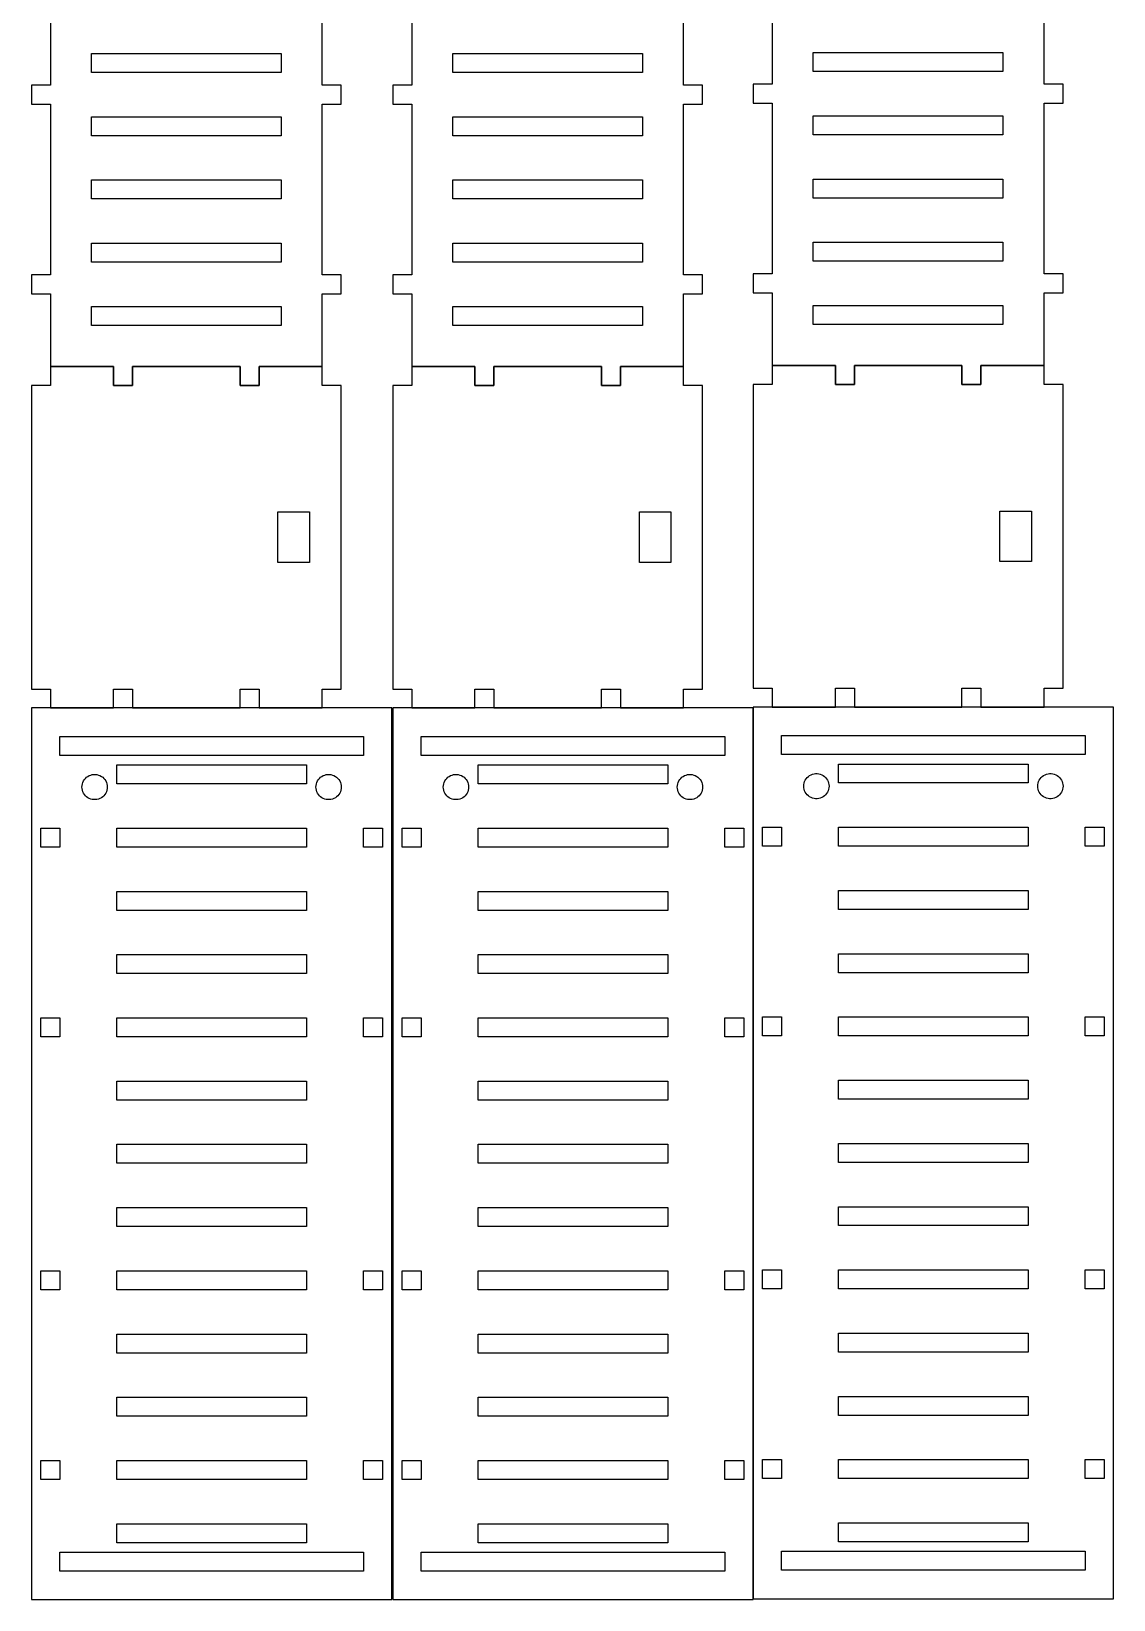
# Model space of a CAD drawing. Extents: x 0 to 571, y 0 to 504.
# Drawn here: x 114.4 to 285.6, y 0.1 to 248.1 of the extents above; entities that cross this region are included whole.
import ezdxf

# ---------------------------------------------------------------- set-up
doc = ezdxf.new("R2010")
doc.units = 0
doc.layers.add('Layer_1', color=7, linetype='CONTINUOUS')

msp = doc.modelspace()

# ---------------------------------------------------------------- linework, layer by layer
at = {"layer": 'Layer_1', "color": 7}
for p, q in [((117.423347, 276.641138), (117.423347, 239.641133)), ((160.423347, 239.641133), (160.423347, 276.641138)), ((174.564474, 276.641138), (174.564474, 239.641133)), ((217.564474, 239.641133), (217.564474, 276.641138)), ((231.564487, 276.782249), (231.564487, 239.782244)), ((274.564487, 239.782244), (274.564487, 276.782249)), ((123.923347, 241.641129), (123.923347, 244.641123)), ((123.923347, 244.641123), (153.923347, 244.641123)), ((153.923347, 244.641123), (153.923347, 241.641129)), ((181.064474, 241.641129), (181.064474, 244.641123)), ((181.064474, 244.641123), (211.064474, 244.641123)), ((211.064474, 244.641123), (211.064474, 241.641129)), ((238.064487, 241.78224), (238.064487, 244.782234)), ((238.064487, 244.782234), (268.064487, 244.782234)), ((268.064487, 244.782234), (268.064487, 241.78224)), ((153.923347, 241.641129), (123.923347, 241.641129)), ((211.064474, 241.641129), (181.064474, 241.641129)), ((268.064487, 241.78224), (238.064487, 241.78224)), ((117.423347, 239.641133), (114.423347, 239.641133)), ((114.423347, 239.641133), (114.423347, 236.641139)), ((163.423347, 239.641133), (160.423347, 239.641133)), ((163.423347, 236.641139), (163.423347, 239.641133)), ((174.564474, 239.641133), (171.564474, 239.641133)), ((171.564474, 239.641133), (171.564474, 236.641139)), ((220.564474, 239.641133), (217.564474, 239.641133)), ((220.564474, 236.641139), (220.564474, 239.641133)), ((231.564487, 239.782244), (228.564487, 239.782244)), ((228.564487, 239.782244), (228.564487, 236.78225)), ((277.564487, 239.782244), (274.564487, 239.782244)), ((277.564487, 236.78225), (277.564487, 239.782244)), ((114.423347, 236.641139), (117.423347, 236.641139)), ((117.423347, 236.641139), (117.423347, 209.641137)), ((160.423347, 209.641137), (160.423347, 236.641139)), ((160.423347, 236.641139), (163.423347, 236.641139)), ((171.564474, 236.641139), (174.564474, 236.641139)), ((174.564474, 236.641139), (174.564474, 209.641137)), ((217.564474, 209.641137), (217.564474, 236.641139)), ((217.564474, 236.641139), (220.564474, 236.641139)), ((228.564487, 236.78225), (231.564487, 236.78225)), ((231.564487, 236.78225), (231.564487, 209.782248)), ((274.564487, 209.782248), (274.564487, 236.78225)), ((274.564487, 236.78225), (277.564487, 236.78225)), ((123.923347, 231.641149), (123.923347, 234.641143)), ((123.923347, 234.641143), (153.923347, 234.641143)), ((153.923347, 234.641143), (153.923347, 231.641149)), ((181.064474, 231.641149), (181.064474, 234.641143)), ((181.064474, 234.641143), (211.064474, 234.641143)), ((211.064474, 234.641143), (211.064474, 231.641149)), ((238.064487, 231.78226), (238.064487, 234.782254)), ((238.064487, 234.782254), (268.064487, 234.782254)), ((268.064487, 234.782254), (268.064487, 231.78226)), ((153.923347, 231.641149), (123.923347, 231.641149)), ((211.064474, 231.641149), (181.064474, 231.641149)), ((268.064487, 231.78226), (238.064487, 231.78226)), ((123.923347, 221.641141), (123.923347, 224.641135)), ((123.923347, 224.641135), (153.923347, 224.641135)), ((153.923347, 224.641135), (153.923347, 221.641141)), ((181.064474, 221.641141), (181.064474, 224.641135)), ((181.064474, 224.641135), (211.064474, 224.641135)), ((211.064474, 224.641135), (211.064474, 221.641141)), ((238.064487, 221.782252), (238.064487, 224.782246)), ((238.064487, 224.782246), (268.064487, 224.782246)), ((268.064487, 224.782246), (268.064487, 221.782252)), ((153.923347, 221.641141), (123.923347, 221.641141)), ((211.064474, 221.641141), (181.064474, 221.641141)), ((268.064487, 221.782252), (238.064487, 221.782252)), ((123.923347, 211.641133), (123.923347, 214.641127)), ((123.923347, 214.641127), (153.923347, 214.641127)), ((153.923347, 214.641127), (153.923347, 211.641133)), ((181.064474, 211.641133), (181.064474, 214.641127)), ((181.064474, 214.641127), (211.064474, 214.641127)), ((211.064474, 214.641127), (211.064474, 211.641133)), ((238.064487, 211.782244), (238.064487, 214.782238)), ((238.064487, 214.782238), (268.064487, 214.782238)), ((268.064487, 214.782238), (268.064487, 211.782244)), ((153.923347, 211.641133), (123.923347, 211.641133)), ((211.064474, 211.641133), (181.064474, 211.641133)), ((268.064487, 211.782244), (238.064487, 211.782244)), ((117.423347, 209.641137), (114.423347, 209.641137)), ((114.423347, 209.641137), (114.423347, 206.641143)), ((163.423347, 209.641137), (160.423347, 209.641137)), ((163.423347, 206.641143), (163.423347, 209.641137)), ((174.564474, 209.641137), (171.564474, 209.641137)), ((171.564474, 209.641137), (171.564474, 206.641143)), ((220.564474, 209.641137), (217.564474, 209.641137)), ((220.564474, 206.641143), (220.564474, 209.641137)), ((231.564487, 209.782248), (228.564487, 209.782248)), ((228.564487, 209.782248), (228.564487, 206.782254)), ((277.564487, 209.782248), (274.564487, 209.782248)), ((277.564487, 206.782254), (277.564487, 209.782248)), ((114.423347, 206.641143), (117.423347, 206.641143)), ((117.423347, 206.641143), (117.423347, 195.141123)), ((160.423347, 195.141123), (160.423347, 206.641143)), ((160.423347, 206.641143), (163.423347, 206.641143)), ((171.564474, 206.641143), (174.564474, 206.641143)), ((174.564474, 206.641143), (174.564474, 195.141123)), ((217.564474, 195.141123), (217.564474, 206.641143)), ((217.564474, 206.641143), (220.564474, 206.641143)), ((228.564487, 206.782254), (231.564487, 206.782254)), ((231.564487, 206.782254), (231.564487, 195.282234)), ((274.564487, 195.282234), (274.564487, 206.782254)), ((274.564487, 206.782254), (277.564487, 206.782254)), ((123.923347, 201.641124), (123.923347, 204.641147)), ((123.923347, 204.641147), (153.923347, 204.641147)), ((153.923347, 204.641147), (153.923347, 201.641124)), ((181.064474, 201.641124), (181.064474, 204.641147)), ((181.064474, 204.641147), (211.064474, 204.641147)), ((211.064474, 204.641147), (211.064474, 201.641124)), ((238.064487, 201.782235), (238.064487, 204.782258)), ((238.064487, 204.782258), (268.064487, 204.782258)), ((268.064487, 204.782258), (268.064487, 201.782235)), ((153.923347, 201.641124), (123.923347, 201.641124)), ((211.064474, 201.641124), (181.064474, 201.641124)), ((268.064487, 201.782235), (238.064487, 201.782235)), ((117.423347, 195.141123), (127.423347, 195.141123)), ((127.423364, 195.141123), (117.423356, 195.141123)), ((117.423356, 195.141123), (117.423356, 192.141124)), ((127.423347, 195.141123), (127.423347, 192.141129)), ((127.423364, 192.141124), (127.423364, 195.141123)), ((130.423347, 192.141129), (130.423347, 195.141123)), ((130.423347, 195.141123), (147.423347, 195.141123)), ((147.423353, 195.141123), (130.423358, 195.141123)), ((130.423358, 195.141123), (130.423358, 192.141124)), ((147.423347, 195.141123), (147.423347, 192.141129)), ((147.423353, 192.141124), (147.423353, 195.141123)), ((160.423355, 195.141123), (150.423347, 195.141123)), ((150.423347, 195.141123), (150.423347, 192.141124)), ((150.423347, 192.141129), (150.423347, 195.141123)), ((150.423347, 195.141123), (160.423347, 195.141123)), ((160.423355, 192.141124), (160.423355, 195.141123)), ((174.564474, 195.141123), (184.564474, 195.141123)), ((184.564491, 195.141123), (174.564483, 195.141123)), ((174.564483, 195.141123), (174.564483, 192.141124)), ((184.564474, 195.141123), (184.564474, 192.141129)), ((184.564491, 192.141124), (184.564491, 195.141123)), ((187.564474, 192.141129), (187.564474, 195.141123)), ((187.564474, 195.141123), (204.564474, 195.141123)), ((204.56448, 195.141123), (187.564485, 195.141123)), ((187.564485, 195.141123), (187.564485, 192.141124)), ((204.564474, 195.141123), (204.564474, 192.141129)), ((204.56448, 192.141124), (204.56448, 195.141123)), ((217.564482, 195.141123), (207.564474, 195.141123)), ((207.564474, 195.141123), (207.564474, 192.141124)), ((207.564474, 192.141129), (207.564474, 195.141123)), ((207.564474, 195.141123), (217.564474, 195.141123)), ((217.564482, 192.141124), (217.564482, 195.141123)), ((231.564487, 195.282234), (241.564487, 195.282234)), ((241.564504, 195.282235), (231.564496, 195.282235)), ((231.564496, 195.282235), (231.564496, 192.282235)), ((241.564487, 195.282234), (241.564487, 192.28224)), ((241.564504, 192.282235), (241.564504, 195.282235)), ((244.564487, 192.28224), (244.564487, 195.282234)), ((244.564487, 195.282234), (261.564487, 195.282234)), ((261.564493, 195.282235), (244.564498, 195.282235)), ((244.564498, 195.282235), (244.564498, 192.282235)), ((261.564487, 195.282234), (261.564487, 192.28224)), ((261.564493, 192.282235), (261.564493, 195.282235)), ((274.564495, 195.282235), (264.564487, 195.282235)), ((264.564487, 195.282235), (264.564487, 192.282235)), ((264.564487, 192.28224), (264.564487, 195.282234)), ((264.564487, 195.282234), (274.564487, 195.282234)), ((274.564495, 192.282235), (274.564495, 195.282235)), ((117.423356, 192.141124), (114.423362, 192.141124)), ((114.423362, 192.141124), (114.423362, 144.141124)), ((127.423347, 192.141129), (130.423347, 192.141129)), ((130.423358, 192.141124), (127.423364, 192.141124)), ((147.423347, 192.141129), (150.423347, 192.141129)), ((150.423347, 192.141124), (147.423353, 192.141124)), ((163.423354, 192.141124), (160.423355, 192.141124)), ((163.423354, 144.141124), (163.423354, 192.141124)), ((174.564483, 192.141124), (171.564489, 192.141124)), ((171.564489, 192.141124), (171.564489, 144.141124)), ((184.564474, 192.141129), (187.564474, 192.141129)), ((187.564485, 192.141124), (184.564491, 192.141124)), ((204.564474, 192.141129), (207.564474, 192.141129)), ((207.564474, 192.141124), (204.56448, 192.141124)), ((220.564481, 192.141124), (217.564482, 192.141124)), ((220.564481, 144.141124), (220.564481, 192.141124)), ((231.564496, 192.282235), (228.564502, 192.282235)), ((228.564502, 192.282235), (228.564502, 144.282235)), ((241.564487, 192.28224), (244.564487, 192.28224)), ((244.564498, 192.282235), (241.564504, 192.282235)), ((261.564487, 192.28224), (264.564487, 192.28224)), ((264.564487, 192.282235), (261.564493, 192.282235)), ((277.564494, 192.282235), (274.564495, 192.282235)), ((277.564494, 144.282235), (277.564494, 192.282235)), ((153.423341, 172.141123), (158.423353, 172.141123)), ((153.423341, 164.141124), (153.423341, 172.141123)), ((158.423353, 172.141123), (158.423353, 164.141124)), ((210.564468, 172.141123), (215.56448, 172.141123)), ((210.564468, 164.141124), (210.564468, 172.141123)), ((215.56448, 172.141123), (215.56448, 164.141124)), ((267.564481, 172.282235), (272.564493, 172.282235)), ((267.564481, 164.282235), (267.564481, 172.282235)), ((272.564493, 172.282235), (272.564493, 164.282235)), ((158.423353, 164.141124), (153.423341, 164.141124)), ((215.56448, 164.141124), (210.564468, 164.141124)), ((272.564493, 164.282235), (267.564481, 164.282235)), ((114.423362, 144.141124), (117.423356, 144.141124)), ((117.423356, 144.141124), (117.423356, 141.141124)), ((127.423364, 141.141124), (127.423364, 144.141124)), ((127.423364, 144.141124), (130.423358, 144.141124)), ((130.423358, 144.141124), (130.423358, 141.141124)), ((147.423353, 141.141124), (147.423353, 144.141124)), ((147.423353, 144.141124), (150.423347, 144.141124)), ((150.423347, 144.141124), (150.423347, 141.141124)), ((160.423355, 144.141124), (163.423354, 144.141124)), ((160.423355, 141.141124), (160.423355, 144.141124)), ((171.564489, 144.141124), (174.564483, 144.141124)), ((174.564483, 144.141124), (174.564483, 141.141124)), ((184.564491, 141.141124), (184.564491, 144.141124)), ((184.564491, 144.141124), (187.564485, 144.141124)), ((187.564485, 144.141124), (187.564485, 141.141124)), ((204.56448, 141.141124), (204.56448, 144.141124)), ((204.56448, 144.141124), (207.564474, 144.141124)), ((207.564474, 144.141124), (207.564474, 141.141124)), ((217.564482, 144.141124), (220.564481, 144.141124)), ((217.564482, 141.141124), (217.564482, 144.141124)), ((228.564502, 144.282235), (231.564496, 144.282235)), ((231.564496, 144.282235), (231.564496, 141.282235)), ((241.564504, 141.282235), (241.564504, 144.282235)), ((241.564504, 144.282235), (244.564498, 144.282235)), ((244.564498, 144.282235), (244.564498, 141.282235)), ((261.564493, 141.282235), (261.564493, 144.282235)), ((261.564493, 144.282235), (264.564487, 144.282235)), ((264.564487, 144.282235), (264.564487, 141.282235)), ((274.564495, 144.282235), (277.564494, 144.282235)), ((274.564495, 141.282235), (274.564495, 144.282235)), ((171.423361, 141.141127), (114.423362, 141.141127)), ((114.423362, 141.141127), (114.423362, 0.141112)), ((117.423356, 141.141124), (127.423364, 141.141124)), ((130.423358, 141.141124), (147.423353, 141.141124)), ((150.423347, 141.141124), (160.423355, 141.141124)), ((171.423361, 0.141112), (171.423361, 141.141127)), ((228.564488, 141.141127), (171.564489, 141.141127)), ((171.564489, 141.141127), (171.564489, 0.141112)), ((174.564483, 141.141124), (184.564491, 141.141124)), ((187.564485, 141.141124), (204.56448, 141.141124)), ((207.564474, 141.141124), (217.564482, 141.141124)), ((228.564488, 0.141112), (228.564488, 141.141127)), ((285.564501, 141.282238), (228.564502, 141.282238)), ((228.564502, 141.282238), (228.564502, 0.282224)), ((231.564496, 141.282235), (241.564504, 141.282235)), ((244.564498, 141.282235), (261.564493, 141.282235)), ((264.564487, 141.282235), (274.564495, 141.282235)), ((285.564501, 0.282224), (285.564501, 141.282238)), ((118.923362, 133.641125), (118.923362, 136.641124)), ((118.923362, 136.641124), (166.923362, 136.641124)), ((166.923362, 136.641124), (166.923362, 133.641125)), ((176.064489, 133.641125), (176.064489, 136.641124)), ((176.064489, 136.641124), (224.064489, 136.641124)), ((224.064489, 136.641124), (224.064489, 133.641125)), ((233.064502, 133.782236), (233.064502, 136.782236)), ((233.064502, 136.782236), (281.064502, 136.782236)), ((281.064502, 136.782236), (281.064502, 133.782236)), ((166.923362, 133.641125), (118.923362, 133.641125)), ((127.923362, 129.141125), (127.923362, 132.141125)), ((127.923362, 132.141125), (157.923362, 132.141125)), ((157.923362, 132.141125), (157.923362, 129.141125)), ((224.064489, 133.641125), (176.064489, 133.641125)), ((185.064489, 129.141125), (185.064489, 132.141125)), ((185.064489, 132.141125), (215.064488, 132.141125)), ((215.064488, 132.141125), (215.064488, 129.141125)), ((281.064502, 133.782236), (233.064502, 133.782236)), ((242.064502, 129.282236), (242.064502, 132.282236)), ((242.064502, 132.282236), (272.064501, 132.282236)), ((272.064501, 132.282236), (272.064501, 129.282236)), ((122.439162, 128.891824), (122.486161, 129.138526)), ((122.486161, 129.138526), (122.563861, 129.377326)), ((122.563861, 129.377326), (122.670762, 129.604625)), ((122.670762, 129.604625), (122.805362, 129.816726)), ((122.805362, 129.816726), (122.965461, 130.010226)), ((122.965461, 130.010226), (123.148562, 130.182125)), ((123.148562, 130.182125), (123.351762, 130.329727)), ((123.351762, 130.329727), (123.571862, 130.450724)), ((123.571862, 130.450724), (123.805362, 130.543225)), ((123.805362, 130.543225), (124.048561, 130.605726)), ((124.048561, 130.605726), (124.297762, 130.637126)), ((124.297762, 130.637126), (124.548962, 130.637126)), ((124.548962, 130.637126), (124.798161, 130.605726)), ((124.798161, 130.605726), (125.041362, 130.543225)), ((125.041362, 130.543225), (125.274962, 130.450724)), ((125.274962, 130.450724), (125.495062, 130.329727)), ((125.495062, 130.329727), (125.698262, 130.182125)), ((125.698262, 130.182125), (125.881262, 130.010226)), ((125.881262, 130.010226), (126.041362, 129.816726)), ((126.041362, 129.816726), (126.175962, 129.604625)), ((126.175962, 129.604625), (126.282962, 129.377326)), ((126.282962, 129.377326), (126.360561, 129.138526)), ((126.360561, 129.138526), (126.407562, 128.891824)), ((157.923362, 129.141125), (127.923362, 129.141125)), ((159.439162, 128.891824), (159.486162, 129.138526)), ((159.486162, 129.138526), (159.563762, 129.377326)), ((159.563762, 129.377326), (159.670762, 129.604625)), ((159.670762, 129.604625), (159.805362, 129.816726)), ((159.805362, 129.816726), (159.965462, 130.010226)), ((159.965462, 130.010226), (160.148462, 130.182125)), ((160.148462, 130.182125), (160.351662, 130.329727)), ((160.351662, 130.329727), (160.571762, 130.450724)), ((160.571762, 130.450724), (160.805362, 130.543225)), ((160.805362, 130.543225), (161.048562, 130.605726)), ((161.048562, 130.605726), (161.297762, 130.637126)), ((161.297762, 130.637126), (161.548961, 130.637126)), ((161.548961, 130.637126), (161.798162, 130.605726)), ((161.798162, 130.605726), (162.041362, 130.543225)), ((162.041362, 130.543225), (162.274862, 130.450724)), ((162.274862, 130.450724), (162.494962, 130.329727)), ((162.494962, 130.329727), (162.698162, 130.182125)), ((162.698162, 130.182125), (162.881262, 130.010226)), ((162.881262, 130.010226), (163.041362, 129.816726)), ((163.041362, 129.816726), (163.175962, 129.604625)), ((163.175962, 129.604625), (163.282862, 129.377326)), ((163.282862, 129.377326), (163.360562, 129.138526)), ((163.360562, 129.138526), (163.407562, 128.891824)), ((179.580289, 128.891824), (179.627288, 129.138526)), ((179.627288, 129.138526), (179.704988, 129.377326)), ((179.704988, 129.377326), (179.811889, 129.604625)), ((179.811889, 129.604625), (179.946489, 129.816726)), ((179.946489, 129.816726), (180.106588, 130.010226)), ((180.106588, 130.010226), (180.289689, 130.182125)), ((180.289689, 130.182125), (180.492889, 130.329727)), ((180.492889, 130.329727), (180.712989, 130.450724)), ((180.712989, 130.450724), (180.946488, 130.543225)), ((180.946488, 130.543225), (181.189688, 130.605726)), ((181.189688, 130.605726), (181.438889, 130.637126)), ((181.438889, 130.637126), (181.690088, 130.637126)), ((181.690088, 130.637126), (181.939288, 130.605726)), ((181.939288, 130.605726), (182.182489, 130.543225)), ((182.182489, 130.543225), (182.416088, 130.450724)), ((182.416088, 130.450724), (182.636189, 130.329727)), ((182.636189, 130.329727), (182.839389, 130.182125)), ((182.839389, 130.182125), (183.022388, 130.010226)), ((183.022388, 130.010226), (183.182489, 129.816726)), ((183.182489, 129.816726), (183.317089, 129.604625)), ((183.317089, 129.604625), (183.424089, 129.377326)), ((183.424089, 129.377326), (183.501688, 129.138526)), ((183.501688, 129.138526), (183.548689, 128.891824)), ((215.064488, 129.141125), (185.064489, 129.141125)), ((216.580288, 128.891824), (216.627289, 129.138526)), ((216.627289, 129.138526), (216.704888, 129.377326)), ((216.704888, 129.377326), (216.811889, 129.604625)), ((216.811889, 129.604625), (216.946488, 129.816726)), ((216.946488, 129.816726), (217.106589, 130.010226)), ((217.106589, 130.010226), (217.289589, 130.182125)), ((217.289589, 130.182125), (217.492789, 130.329727)), ((217.492789, 130.329727), (217.712889, 130.450724)), ((217.712889, 130.450724), (217.946488, 130.543225)), ((217.946488, 130.543225), (218.189689, 130.605726)), ((218.189689, 130.605726), (218.438889, 130.637126)), ((218.438889, 130.637126), (218.690088, 130.637126)), ((218.690088, 130.637126), (218.939289, 130.605726)), ((218.939289, 130.605726), (219.182489, 130.543225)), ((219.182489, 130.543225), (219.415989, 130.450724)), ((219.415989, 130.450724), (219.636089, 130.329727)), ((219.636089, 130.329727), (219.839289, 130.182125)), ((219.839289, 130.182125), (220.022389, 130.010226)), ((220.022389, 130.010226), (220.182489, 129.816726)), ((220.182489, 129.816726), (220.317089, 129.604625)), ((220.317089, 129.604625), (220.423989, 129.377326)), ((220.423989, 129.377326), (220.501689, 129.138526)), ((220.501689, 129.138526), (220.548689, 128.891824)), ((236.564502, 128.782237), (236.5803, 129.032935)), ((236.580302, 129.032935), (236.627301, 129.279637)), ((236.627301, 129.279637), (236.705001, 129.518437)), ((236.705001, 129.518437), (236.811902, 129.745736)), ((236.811902, 129.745736), (236.946502, 129.957837)), ((236.946502, 129.957837), (237.106601, 130.151337)), ((237.106601, 130.151337), (237.289702, 130.323236)), ((237.289702, 130.323236), (237.492902, 130.470838)), ((237.492902, 130.470838), (237.713002, 130.591835)), ((237.713002, 130.591835), (237.946501, 130.684336)), ((237.946502, 130.684336), (238.189701, 130.746837)), ((238.189701, 130.746837), (238.438902, 130.778237)), ((238.438902, 130.778237), (238.690101, 130.778237)), ((238.690101, 130.778237), (238.939301, 130.746837)), ((238.939301, 130.746837), (239.182502, 130.684336)), ((239.182502, 130.684336), (239.416101, 130.591835)), ((239.416101, 130.591835), (239.636202, 130.470838)), ((239.636202, 130.470838), (239.839402, 130.323236)), ((239.839402, 130.323236), (240.022401, 130.151337)), ((240.022401, 130.151337), (240.182502, 129.957837)), ((240.182502, 129.957837), (240.317102, 129.745736)), ((240.317102, 129.745736), (240.424102, 129.518437)), ((240.424102, 129.518437), (240.501701, 129.279637)), ((240.501701, 129.279637), (240.548702, 129.032935)), ((240.548702, 129.032935), (240.5645, 128.782237)), ((272.064501, 129.282236), (242.064502, 129.282236)), ((273.564502, 128.782237), (273.5803, 129.032935)), ((273.580301, 129.032935), (273.627302, 129.279637)), ((273.627302, 129.279637), (273.704901, 129.518437)), ((273.704901, 129.518437), (273.811902, 129.745736)), ((273.811902, 129.745736), (273.946501, 129.957837)), ((273.946501, 129.957837), (274.106602, 130.151337)), ((274.106602, 130.151337), (274.289602, 130.323236)), ((274.289602, 130.323236), (274.492802, 130.470838)), ((274.492802, 130.470838), (274.712902, 130.591835)), ((274.712902, 130.591835), (274.946501, 130.684336)), ((274.946501, 130.684336), (275.189702, 130.746837)), ((275.189702, 130.746837), (275.438902, 130.778237)), ((275.438902, 130.778237), (275.690101, 130.778237)), ((275.690101, 130.778237), (275.939302, 130.746837)), ((275.939302, 130.746837), (276.182502, 130.684336)), ((276.182502, 130.684336), (276.416002, 130.591835)), ((276.416002, 130.591835), (276.636102, 130.470838)), ((276.636102, 130.470838), (276.839302, 130.323236)), ((276.839302, 130.323236), (277.022402, 130.151337)), ((277.022402, 130.151337), (277.182502, 129.957837)), ((277.182502, 129.957837), (277.317102, 129.745736)), ((277.317102, 129.745736), (277.424002, 129.518437)), ((277.424002, 129.518437), (277.501702, 129.279637)), ((277.501702, 129.279637), (277.548702, 129.032935)), ((277.548702, 129.032935), (277.5645, 128.782237)), ((122.423362, 128.641126), (122.43916, 128.891824)), ((122.439162, 128.390426), (122.423363, 128.641126)), ((122.486161, 128.143724), (122.439162, 128.390426)), ((122.563861, 127.904826), (122.486161, 128.143724)), ((122.670762, 127.677625), (122.563861, 127.904826)), ((122.805362, 127.465524), (122.670762, 127.677625)), ((122.965461, 127.272024), (122.805362, 127.465524)), ((123.148562, 127.100125), (122.965461, 127.272024)), ((123.351762, 126.952424), (123.148562, 127.100125)), ((123.571862, 126.831424), (123.351762, 126.952424)), ((123.805362, 126.739025), (123.571862, 126.831424)), ((124.048561, 126.676527), (123.805362, 126.739025)), ((124.297762, 126.645025), (124.048561, 126.676527)), ((124.548962, 126.645025), (124.297762, 126.645025)), ((124.798161, 126.676527), (124.548962, 126.645025)), ((125.041362, 126.739025), (124.798161, 126.676527)), ((125.274962, 126.831424), (125.041362, 126.739025)), ((125.495062, 126.952424), (125.274962, 126.831424)), ((125.698262, 127.100125), (125.495062, 126.952424)), ((125.881262, 127.272024), (125.698262, 127.100125)), ((126.041362, 127.465524), (125.881262, 127.272024)), ((126.175962, 127.677625), (126.041362, 127.465524)), ((126.282962, 127.904826), (126.175962, 127.677625)), ((126.360561, 128.143724), (126.282962, 127.904826)), ((126.407562, 128.390426), (126.360561, 128.143724)), ((126.407562, 128.891824), (126.42336, 128.641126)), ((126.423362, 128.641126), (126.407563, 128.390426)), ((159.423362, 128.641126), (159.43916, 128.891824)), ((159.439162, 128.390426), (159.423363, 128.641126)), ((159.486162, 128.143724), (159.439162, 128.390426)), ((159.563762, 127.904826), (159.486162, 128.143724)), ((159.670762, 127.677625), (159.563762, 127.904826)), ((159.805362, 127.465524), (159.670762, 127.677625)), ((159.965462, 127.272024), (159.805362, 127.465524)), ((160.148462, 127.100125), (159.965462, 127.272024)), ((160.351662, 126.952424), (160.148462, 127.100125)), ((160.571762, 126.831424), (160.351662, 126.952424)), ((160.805362, 126.739025), (160.571762, 126.831424)), ((161.048562, 126.676527), (160.805362, 126.739025)), ((161.297762, 126.645025), (161.048562, 126.676527)), ((161.548961, 126.645025), (161.297762, 126.645025)), ((161.798162, 126.676527), (161.548961, 126.645025)), ((162.041362, 126.739025), (161.798162, 126.676527)), ((162.274862, 126.831424), (162.041362, 126.739025)), ((162.494962, 126.952424), (162.274862, 126.831424)), ((162.698162, 127.100125), (162.494962, 126.952424)), ((162.881262, 127.272024), (162.698162, 127.100125)), ((163.041362, 127.465524), (162.881262, 127.272024)), ((163.175962, 127.677625), (163.041362, 127.465524)), ((163.282862, 127.904826), (163.175962, 127.677625)), ((163.360562, 128.143724), (163.282862, 127.904826)), ((163.407562, 128.390426), (163.360562, 128.143724)), ((163.407562, 128.891824), (163.42336, 128.641126)), ((163.423362, 128.641126), (163.407563, 128.390426)), ((179.564489, 128.641126), (179.580287, 128.891824)), ((179.580289, 128.390426), (179.56449, 128.641126)), ((179.627288, 128.143724), (179.580289, 128.390426)), ((179.704988, 127.904826), (179.627288, 128.143724)), ((179.811889, 127.677625), (179.704988, 127.904826)), ((179.946489, 127.465524), (179.811889, 127.677625)), ((180.106588, 127.272024), (179.946489, 127.465524)), ((180.289689, 127.100125), (180.106588, 127.272024)), ((180.492889, 126.952424), (180.289689, 127.100125)), ((180.712989, 126.831424), (180.492889, 126.952424)), ((180.946488, 126.739025), (180.712989, 126.831424)), ((181.189688, 126.676527), (180.946488, 126.739025)), ((181.438889, 126.645025), (181.189688, 126.676527)), ((181.690088, 126.645025), (181.438889, 126.645025)), ((181.939288, 126.676527), (181.690088, 126.645025)), ((182.182489, 126.739025), (181.939288, 126.676527)), ((182.416088, 126.831424), (182.182489, 126.739025)), ((182.636189, 126.952424), (182.416088, 126.831424)), ((182.839389, 127.100125), (182.636189, 126.952424)), ((183.022388, 127.272024), (182.839389, 127.100125)), ((183.182489, 127.465524), (183.022388, 127.272024)), ((183.317089, 127.677625), (183.182489, 127.465524)), ((183.424089, 127.904826), (183.317089, 127.677625)), ((183.501688, 128.143724), (183.424089, 127.904826)), ((183.548689, 128.390426), (183.501688, 128.143724)), ((183.548689, 128.891824), (183.564487, 128.641126)), ((183.564489, 128.641126), (183.54869, 128.390426)), ((216.564489, 128.641126), (216.580287, 128.891824)), ((216.580288, 128.390426), (216.56449, 128.641126)), ((216.627289, 128.143724), (216.580288, 128.390426)), ((216.704888, 127.904826), (216.627289, 128.143724)), ((216.811889, 127.677625), (216.704888, 127.904826)), ((216.946488, 127.465524), (216.811889, 127.677625)), ((217.106589, 127.272024), (216.946488, 127.465524)), ((217.289589, 127.100125), (217.106589, 127.272024)), ((217.492789, 126.952424), (217.289589, 127.100125)), ((217.712889, 126.831424), (217.492789, 126.952424)), ((217.946488, 126.739025), (217.712889, 126.831424)), ((218.189689, 126.676527), (217.946488, 126.739025)), ((218.438889, 126.645025), (218.189689, 126.676527)), ((218.690088, 126.645025), (218.438889, 126.645025)), ((218.939289, 126.676527), (218.690088, 126.645025)), ((219.182489, 126.739025), (218.939289, 126.676527)), ((219.415989, 126.831424), (219.182489, 126.739025)), ((219.636089, 126.952424), (219.415989, 126.831424)), ((219.839289, 127.100125), (219.636089, 126.952424)), ((220.022389, 127.272024), (219.839289, 127.100125)), ((220.182489, 127.465524), (220.022389, 127.272024)), ((220.317089, 127.677625), (220.182489, 127.465524)), ((220.423989, 127.904826), (220.317089, 127.677625)), ((220.501689, 128.143724), (220.423989, 127.904826)), ((220.548689, 128.390426), (220.501689, 128.143724)), ((220.548689, 128.891824), (220.564487, 128.641126)), ((220.564488, 128.641126), (220.54869, 128.390426)), ((236.580302, 128.531537), (236.564503, 128.782237)), ((236.627301, 128.284835), (236.580302, 128.531537)), ((236.705001, 128.045937), (236.627301, 128.284835)), ((236.811902, 127.818736), (236.705001, 128.045937)), ((236.946502, 127.606635), (236.811902, 127.818736)), ((237.106601, 127.413135), (236.946502, 127.606635)), ((237.289702, 127.241236), (237.106601, 127.413135)), ((237.492902, 127.093535), (237.289702, 127.241236)), ((237.713002, 126.972535), (237.492902, 127.093535)), ((237.946502, 126.880136), (237.713002, 126.972535)), ((238.189701, 126.817638), (237.946502, 126.880136)), ((238.438902, 126.786136), (238.189701, 126.817638)), ((238.690101, 126.786136), (238.438902, 126.786136)), ((238.939301, 126.817638), (238.690101, 126.786136)), ((239.182502, 126.880136), (238.939301, 126.817638)), ((239.416101, 126.972535), (239.182502, 126.880136)), ((239.636202, 127.093535), (239.416101, 126.972535)), ((239.839402, 127.241236), (239.636202, 127.093535)), ((240.022401, 127.413135), (239.839402, 127.241236)), ((240.182502, 127.606635), (240.022401, 127.413135)), ((240.317102, 127.818736), (240.182502, 127.606635)), ((240.424102, 128.045937), (240.317102, 127.818736)), ((240.501701, 128.284835), (240.424102, 128.045937)), ((240.548702, 128.531537), (240.501701, 128.284835)), ((240.564502, 128.782237), (240.548703, 128.531537)), ((273.580301, 128.531537), (273.564503, 128.782237)), ((273.627302, 128.284835), (273.580301, 128.531537)), ((273.704901, 128.045937), (273.627302, 128.284835)), ((273.811902, 127.818736), (273.704901, 128.045937)), ((273.946501, 127.606635), (273.811902, 127.818736)), ((274.106602, 127.413135), (273.946501, 127.606635)), ((274.289602, 127.241236), (274.106602, 127.413135)), ((274.492802, 127.093535), (274.289602, 127.241236)), ((274.712902, 126.972535), (274.492802, 127.093535)), ((274.946501, 126.880136), (274.712902, 126.972535)), ((275.189702, 126.817638), (274.946501, 126.880136)), ((275.438902, 126.786136), (275.189702, 126.817638)), ((275.690101, 126.786136), (275.438902, 126.786136)), ((275.939302, 126.817638), (275.690101, 126.786136)), ((276.182502, 126.880136), (275.939302, 126.817638)), ((276.416002, 126.972535), (276.182502, 126.880136)), ((276.636102, 127.093535), (276.416002, 126.972535)), ((276.839302, 127.241236), (276.636102, 127.093535)), ((277.022402, 127.413135), (276.839302, 127.241236)), ((277.182502, 127.606635), (277.022402, 127.413135)), ((277.317102, 127.818736), (277.182502, 127.606635)), ((277.424002, 128.045937), (277.317102, 127.818736)), ((277.501702, 128.284835), (277.424002, 128.045937)), ((277.548702, 128.531537), (277.501702, 128.284835)), ((277.564501, 128.782237), (277.548703, 128.531537)), ((115.923362, 119.141126), (115.923362, 122.141125)), ((115.923362, 122.141125), (118.923362, 122.141125)), ((118.923362, 122.141125), (118.923362, 119.141126)), ((127.923362, 119.141126), (127.923362, 122.141125)), ((127.923362, 122.141125), (157.923362, 122.141125)), ((157.923362, 122.141125), (157.923362, 119.141126)), ((166.923362, 119.141126), (166.923362, 122.141125)), ((166.923362, 122.141125), (169.923362, 122.141125)), ((169.923362, 122.141125), (169.923362, 119.141126)), ((173.064489, 119.141126), (173.064489, 122.141125)), ((173.064489, 122.141125), (176.064489, 122.141125)), ((176.064489, 122.141125), (176.064489, 119.141126)), ((185.064489, 119.141126), (185.064489, 122.141125)), ((185.064489, 122.141125), (215.064488, 122.141125)), ((215.064488, 122.141125), (215.064488, 119.141126)), ((224.064489, 119.141126), (224.064489, 122.141125)), ((224.064489, 122.141125), (227.064488, 122.141125)), ((227.064488, 122.141125), (227.064488, 119.141126)), ((230.064502, 119.282237), (230.064502, 122.282236)), ((230.064502, 122.282236), (233.064502, 122.282236)), ((233.064502, 122.282236), (233.064502, 119.282237)), ((242.064502, 119.282237), (242.064502, 122.282236)), ((242.064502, 122.282236), (272.064501, 122.282236)), ((272.064501, 122.282236), (272.064501, 119.282237)), ((281.064502, 119.282237), (281.064502, 122.282236)), ((281.064502, 122.282236), (284.064501, 122.282236)), ((284.064501, 122.282236), (284.064501, 119.282237)), ((118.923362, 119.141126), (115.923362, 119.141126)), ((157.923362, 119.141126), (127.923362, 119.141126)), ((169.923362, 119.141126), (166.923362, 119.141126)), ((176.064489, 119.141126), (173.064489, 119.141126)), ((215.064488, 119.141126), (185.064489, 119.141126)), ((227.064488, 119.141126), (224.064489, 119.141126)), ((233.064502, 119.282237), (230.064502, 119.282237)), ((272.064501, 119.282237), (242.064502, 119.282237)), ((284.064501, 119.282237), (281.064502, 119.282237)), ((127.923362, 109.141126), (127.923362, 112.141126)), ((127.923362, 112.141126), (157.923362, 112.141126)), ((157.923362, 112.141126), (157.923362, 109.141126)), ((185.064489, 109.141126), (185.064489, 112.141126)), ((185.064489, 112.141126), (215.064488, 112.141126)), ((215.064488, 112.141126), (215.064488, 109.141126)), ((242.064502, 109.282237), (242.064502, 112.282237)), ((242.064502, 112.282237), (272.064501, 112.282237)), ((272.064501, 112.282237), (272.064501, 109.282237)), ((157.923362, 109.141126), (127.923362, 109.141126)), ((215.064488, 109.141126), (185.064489, 109.141126)), ((272.064501, 109.282237), (242.064502, 109.282237)), ((127.923362, 99.141126), (127.923362, 102.141126)), ((127.923362, 102.141126), (157.923362, 102.141126)), ((157.923362, 102.141126), (157.923362, 99.141126)), ((185.064489, 99.141126), (185.064489, 102.141126)), ((185.064489, 102.141126), (215.064488, 102.141126)), ((215.064488, 102.141126), (215.064488, 99.141126)), ((242.064502, 99.282237), (242.064502, 102.282237)), ((242.064502, 102.282237), (272.064501, 102.282237)), ((272.064501, 102.282237), (272.064501, 99.282237)), ((272.064501, 99.282237), (242.064502, 99.282237)), ((157.923362, 99.141126), (127.923362, 99.141126)), ((215.064488, 99.141126), (185.064489, 99.141126)), ((115.923362, 89.141126), (115.923362, 92.141126)), ((115.923362, 92.141126), (118.923362, 92.141126)), ((118.923362, 92.141126), (118.923362, 89.141126)), ((127.923362, 89.141126), (127.923362, 92.141126)), ((127.923362, 92.141126), (157.923362, 92.141126)), ((157.923362, 92.141126), (157.923362, 89.141126)), ((166.923362, 89.141126), (166.923362, 92.141126)), ((166.923362, 92.141126), (169.923362, 92.141126)), ((169.923362, 92.141126), (169.923362, 89.141126)), ((173.064489, 89.141126), (173.064489, 92.141126)), ((173.064489, 92.141126), (176.064489, 92.141126)), ((176.064489, 92.141126), (176.064489, 89.141126)), ((185.064489, 89.141126), (185.064489, 92.141126)), ((185.064489, 92.141126), (215.064488, 92.141126)), ((215.064488, 92.141126), (215.064488, 89.141126)), ((224.064489, 89.141126), (224.064489, 92.141126)), ((224.064489, 92.141126), (227.064488, 92.141126)), ((227.064488, 92.141126), (227.064488, 89.141126)), ((230.064502, 89.282237), (230.064502, 92.282237)), ((230.064502, 92.282237), (233.064502, 92.282237)), ((233.064502, 92.282237), (233.064502, 89.282237)), ((242.064502, 89.282237), (242.064502, 92.282237)), ((242.064502, 92.282237), (272.064501, 92.282237)), ((272.064501, 92.282237), (272.064501, 89.282237)), ((281.064502, 89.282237), (281.064502, 92.282237)), ((281.064502, 92.282237), (284.064501, 92.282237)), ((284.064501, 92.282237), (284.064501, 89.282237)), ((233.064502, 89.282237), (230.064502, 89.282237)), ((272.064501, 89.282237), (242.064502, 89.282237)), ((284.064501, 89.282237), (281.064502, 89.282237)), ((118.923362, 89.141126), (115.923362, 89.141126)), ((157.923362, 89.141126), (127.923362, 89.141126)), ((169.923362, 89.141126), (166.923362, 89.141126)), ((176.064489, 89.141126), (173.064489, 89.141126)), ((215.064488, 89.141126), (185.064489, 89.141126)), ((227.064488, 89.141126), (224.064489, 89.141126)), ((127.923362, 79.141124), (127.923362, 82.141118)), ((127.923362, 82.141118), (157.923362, 82.141118)), ((157.923362, 82.141118), (157.923362, 79.141124)), ((185.064489, 79.141124), (185.064489, 82.141118)), ((185.064489, 82.141118), (215.064488, 82.141118)), ((215.064488, 82.141118), (215.064488, 79.141124)), ((242.064502, 79.282235), (242.064502, 82.282229)), ((242.064502, 82.282229), (272.064501, 82.282229)), ((272.064501, 82.282229), (272.064501, 79.282235)), ((157.923362, 79.141124), (127.923362, 79.141124)), ((215.064488, 79.141124), (185.064489, 79.141124)), ((272.064501, 79.282235), (242.064502, 79.282235)), ((127.923362, 69.141116), (127.923362, 72.141138)), ((127.923362, 72.141138), (157.923362, 72.141138)), ((157.923362, 72.141138), (157.923362, 69.141116)), ((185.064489, 69.141116), (185.064489, 72.141138)), ((185.064489, 72.141138), (215.064488, 72.141138)), ((215.064488, 72.141138), (215.064488, 69.141116)), ((242.064502, 69.282227), (242.064502, 72.282249)), ((242.064502, 72.282249), (272.064501, 72.282249)), ((272.064501, 72.282249), (272.064501, 69.282227)), ((157.923362, 69.141116), (127.923362, 69.141116)), ((215.064488, 69.141116), (185.064489, 69.141116)), ((272.064501, 69.282227), (242.064502, 69.282227)), ((127.923362, 59.141136), (127.923362, 62.14113)), ((127.923362, 62.14113), (157.923362, 62.14113)), ((157.923362, 62.14113), (157.923362, 59.141136)), ((185.064489, 59.141136), (185.064489, 62.14113)), ((185.064489, 62.14113), (215.064488, 62.14113)), ((215.064488, 62.14113), (215.064488, 59.141136)), ((242.064502, 59.282247), (242.064502, 62.282241)), ((242.064502, 62.282241), (272.064501, 62.282241)), ((272.064501, 62.282241), (272.064501, 59.282247)), ((157.923362, 59.141136), (127.923362, 59.141136)), ((215.064488, 59.141136), (185.064489, 59.141136)), ((272.064501, 59.282247), (242.064502, 59.282247)), ((115.923362, 49.141127), (115.923362, 52.141121)), ((115.923362, 52.141121), (118.923362, 52.141121)), ((118.923362, 52.141121), (118.923362, 49.141127)), ((127.923362, 49.141127), (127.923362, 52.141121)), ((127.923362, 52.141121), (157.923362, 52.141121)), ((157.923362, 52.141121), (157.923362, 49.141127)), ((166.923362, 49.141127), (166.923362, 52.141121)), ((166.923362, 52.141121), (169.923362, 52.141121)), ((169.923362, 52.141121), (169.923362, 49.141127)), ((173.064489, 49.141127), (173.064489, 52.141121)), ((173.064489, 52.141121), (176.064489, 52.141121)), ((176.064489, 52.141121), (176.064489, 49.141127)), ((185.064489, 49.141127), (185.064489, 52.141121)), ((185.064489, 52.141121), (215.064488, 52.141121)), ((215.064488, 52.141121), (215.064488, 49.141127)), ((224.064489, 49.141127), (224.064489, 52.141121)), ((224.064489, 52.141121), (227.064488, 52.141121)), ((227.064488, 52.141121), (227.064488, 49.141127)), ((230.064502, 49.282238), (230.064502, 52.282232)), ((230.064502, 52.282232), (233.064502, 52.282232)), ((233.064502, 52.282232), (233.064502, 49.282238)), ((242.064502, 49.282238), (242.064502, 52.282232)), ((242.064502, 52.282232), (272.064501, 52.282232)), ((272.064501, 52.282232), (272.064501, 49.282238)), ((281.064502, 49.282238), (281.064502, 52.282232)), ((281.064502, 52.282232), (284.064501, 52.282232)), ((284.064501, 52.282232), (284.064501, 49.282238)), ((118.923362, 49.141127), (115.923362, 49.141127)), ((157.923362, 49.141127), (127.923362, 49.141127)), ((169.923362, 49.141127), (166.923362, 49.141127)), ((176.064489, 49.141127), (173.064489, 49.141127)), ((215.064488, 49.141127), (185.064489, 49.141127)), ((227.064488, 49.141127), (224.064489, 49.141127)), ((233.064502, 49.282238), (230.064502, 49.282238)), ((272.064501, 49.282238), (242.064502, 49.282238)), ((284.064501, 49.282238), (281.064502, 49.282238)), ((242.064502, 39.28223), (242.064502, 42.282224)), ((242.064502, 42.282224), (272.064501, 42.282224)), ((272.064501, 42.282224), (272.064501, 39.28223)), ((127.923362, 39.141119), (127.923362, 42.141113)), ((127.923362, 42.141113), (157.923362, 42.141113)), ((157.923362, 42.141113), (157.923362, 39.141119)), ((185.064489, 39.141119), (185.064489, 42.141113)), ((185.064489, 42.141113), (215.064488, 42.141113)), ((215.064488, 42.141113), (215.064488, 39.141119)), ((157.923362, 39.141119), (127.923362, 39.141119)), ((215.064488, 39.141119), (185.064489, 39.141119)), ((272.064501, 39.28223), (242.064502, 39.28223)), ((242.064502, 29.28225), (242.064502, 32.282244)), ((242.064502, 32.282244), (272.064501, 32.282244)), ((272.064501, 32.282244), (272.064501, 29.28225)), ((127.923362, 29.141139), (127.923362, 32.141133)), ((127.923362, 32.141133), (157.923362, 32.141133)), ((157.923362, 32.141133), (157.923362, 29.141139)), ((185.064489, 29.141139), (185.064489, 32.141133)), ((185.064489, 32.141133), (215.064488, 32.141133)), ((215.064488, 32.141133), (215.064488, 29.141139)), ((157.923362, 29.141139), (127.923362, 29.141139)), ((215.064488, 29.141139), (185.064489, 29.141139)), ((272.064501, 29.28225), (242.064502, 29.28225)), ((115.923362, 19.141131), (115.923362, 22.141125)), ((115.923362, 22.141125), (118.923362, 22.141125)), ((118.923362, 22.141125), (118.923362, 19.141131)), ((127.923362, 19.141131), (127.923362, 22.141125)), ((127.923362, 22.141125), (157.923362, 22.141125)), ((157.923362, 22.141125), (157.923362, 19.141131)), ((166.923362, 19.141131), (166.923362, 22.141125)), ((166.923362, 22.141125), (169.923362, 22.141125)), ((169.923362, 22.141125), (169.923362, 19.141131)), ((173.064489, 19.141131), (173.064489, 22.141125)), ((173.064489, 22.141125), (176.064489, 22.141125)), ((176.064489, 22.141125), (176.064489, 19.141131)), ((185.064489, 19.141131), (185.064489, 22.141125)), ((185.064489, 22.141125), (215.064488, 22.141125)), ((215.064488, 22.141125), (215.064488, 19.141131)), ((224.064489, 19.141131), (224.064489, 22.141125)), ((224.064489, 22.141125), (227.064488, 22.141125)), ((227.064488, 22.141125), (227.064488, 19.141131)), ((230.064502, 19.282242), (230.064502, 22.282236)), ((230.064502, 22.282236), (233.064502, 22.282236)), ((233.064502, 22.282236), (233.064502, 19.282242)), ((242.064502, 19.282242), (242.064502, 22.282236)), ((242.064502, 22.282236), (272.064501, 22.282236)), ((272.064501, 22.282236), (272.064501, 19.282242)), ((281.064502, 19.282242), (281.064502, 22.282236)), ((281.064502, 22.282236), (284.064501, 22.282236)), ((284.064501, 22.282236), (284.064501, 19.282242)), ((118.923362, 19.141131), (115.923362, 19.141131)), ((157.923362, 19.141131), (127.923362, 19.141131)), ((169.923362, 19.141131), (166.923362, 19.141131)), ((176.064489, 19.141131), (173.064489, 19.141131)), ((215.064488, 19.141131), (185.064489, 19.141131)), ((227.064488, 19.141131), (224.064489, 19.141131)), ((233.064502, 19.282242), (230.064502, 19.282242)), ((272.064501, 19.282242), (242.064502, 19.282242)), ((284.064501, 19.282242), (281.064502, 19.282242)), ((127.923362, 9.141123), (127.923362, 12.141117)), ((127.923362, 12.141117), (157.923362, 12.141117)), ((157.923362, 12.141117), (157.923362, 9.141123)), ((185.064489, 9.141123), (185.064489, 12.141117)), ((185.064489, 12.141117), (215.064488, 12.141117)), ((215.064488, 12.141117), (215.064488, 9.141123)), ((242.064502, 9.282234), (242.064502, 12.282228)), ((242.064502, 12.282228), (272.064501, 12.282228)), ((272.064501, 12.282228), (272.064501, 9.282234)), ((118.923362, 4.641118), (118.923362, 7.641112)), ((118.923362, 7.641112), (166.923362, 7.641112)), ((157.923362, 9.141123), (127.923362, 9.141123)), ((166.923362, 7.641112), (166.923362, 4.641118)), ((176.064489, 4.641118), (176.064489, 7.641112)), ((176.064489, 7.641112), (224.064489, 7.641112)), ((215.064488, 9.141123), (185.064489, 9.141123)), ((224.064489, 7.641112), (224.064489, 4.641118)), ((233.064502, 4.782229), (233.064502, 7.782223)), ((233.064502, 7.782223), (281.064502, 7.782223)), ((272.064501, 9.282234), (242.064502, 9.282234)), ((281.064502, 7.782223), (281.064502, 4.782229)), ((166.923362, 4.641118), (118.923362, 4.641118)), ((224.064489, 4.641118), (176.064489, 4.641118)), ((281.064502, 4.782229), (233.064502, 4.782229)), ((114.423362, 0.141112), (171.423361, 0.141112)), ((171.564489, 0.141112), (228.564488, 0.141112)), ((228.564502, 0.282224), (285.564501, 0.282224))]:
    msp.add_line(p, q, dxfattribs=at)

doc.saveas('drawing.dxf')
